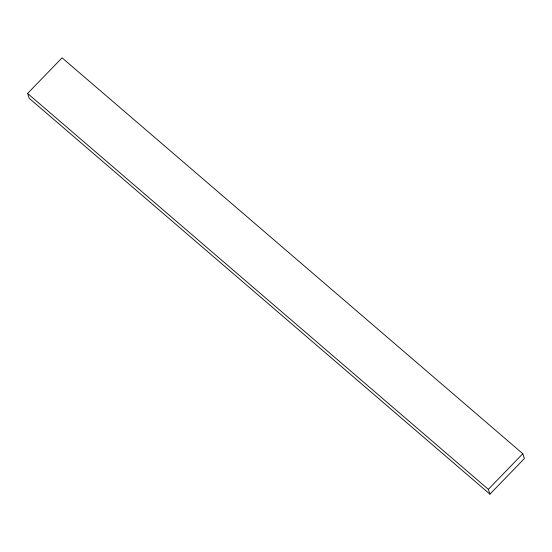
<?xml version="1.0" encoding="UTF-8"?>
<svg xmlns="http://www.w3.org/2000/svg" width="552" height="552" viewBox="0 0 552 552"><rect width="100%" height="100%" fill="white"/><g stroke="black" fill="none" stroke-linecap="round" stroke-linejoin="round"><path stroke-width="0.83" d="M27.6 93.454L62.072 57.836L522.806 453.703L524.4 458.546L489.928 494.164L29.194 98.297L27.6 93.454L488.334 489.32L489.928 494.164M488.334 489.32L522.806 453.703"/></g></svg>
